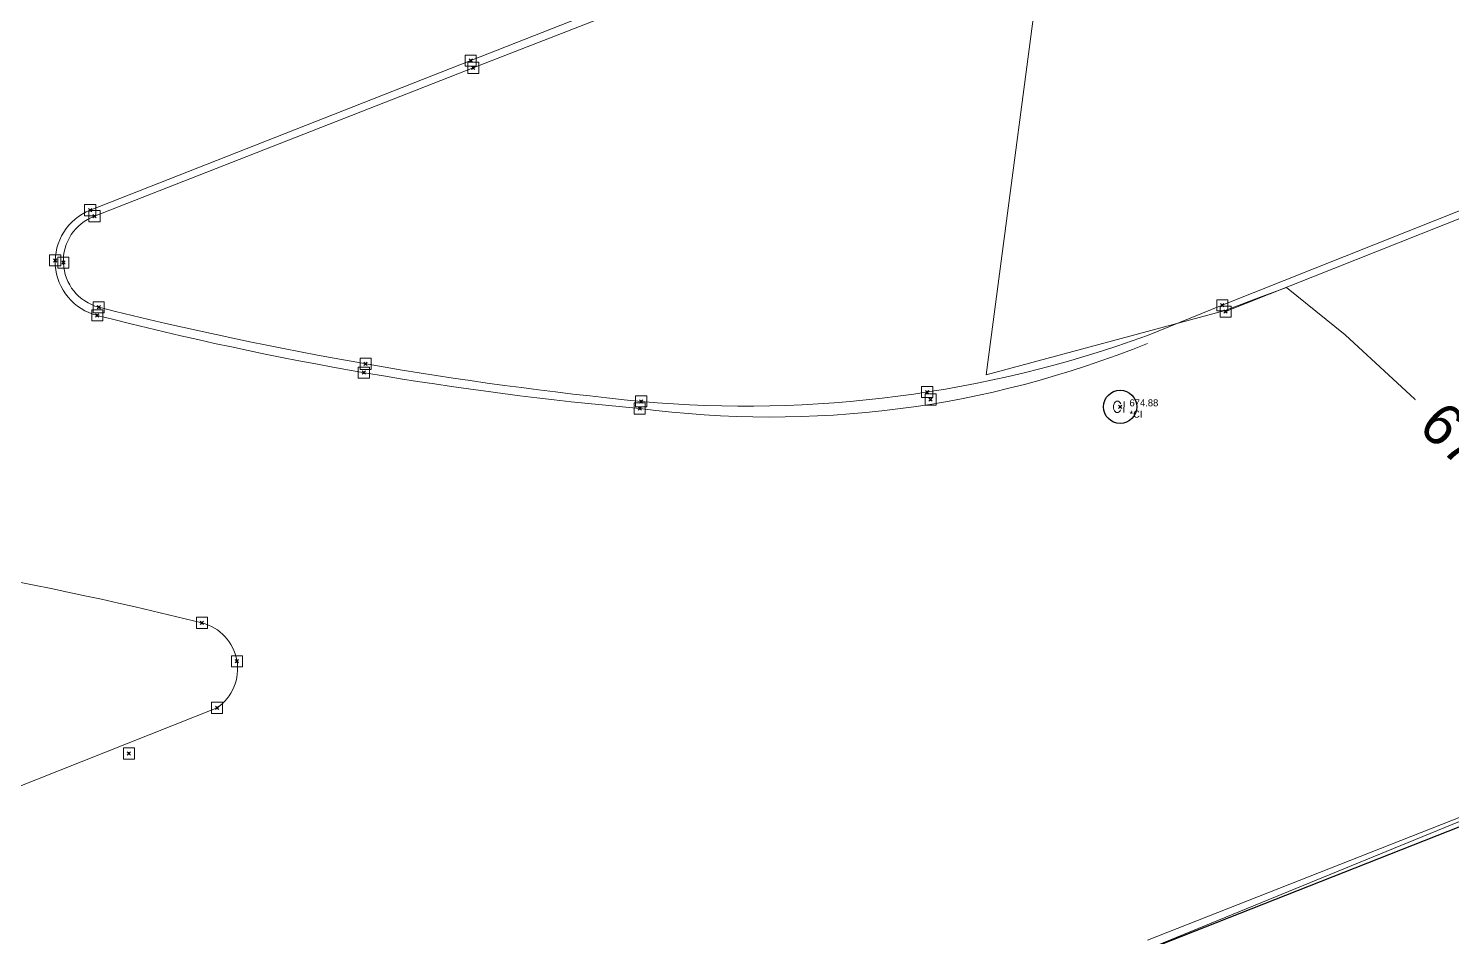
# Model space of a CAD drawing. Extents: x 350769 to 354978, y 6304672 to 6307963.
# Drawn here: x 352426.24 to 352451.86, y 6305368.39 to 6305384.74 of the extents above; entities that cross this region are included whole.
import ezdxf

# ---------------------------------------------------------------- set-up
doc = ezdxf.new("R2010")
doc.units = 0
doc.header["$PDMODE"] = 35
doc.header["$PDSIZE"] = 0.03
doc.linetypes.add('CONTINUOS', pattern=[0])
doc.layers.get('0').update_dxf_attribs({"linetype": 'CONTINUOUS'})
doc.layers.add('0_ASD_TOPOGRAFIA_ELEMENTOS', color=7, linetype='CONTINUOS', lineweight=5, true_color=0xbdbdbd)
for name, color, linetype in [('1-PAVIMENTO', 161, 'CONTINUOUS'), ('1-SOLERA', 212, 'CONTINUOUS'), ('2-ACHURADO PAVIMENTO HORMIGON 3', 8, 'CONTINUOUS'), ('C-TINN', 5, 'CONTINUOUS'), ('C-TOPO-MAJR', 9, 'CONTINUOUS'), ('V-NODE DIC 2005', 4, 'CONTINUOUS'), ('V-NODE-TEXT DIC 2005', 2, 'CONTINUOUS'), ('Z-CI', 253, 'CONTINUOUS')]:
    doc.layers.add(name, color=color, linetype=linetype)
doc.styles.add('ROMANS', font='romans.shx', dxfattribs={"width": 0.65})

# ---------------------------------------------------------------- blocks, each defined once
blk = doc.blocks.new('*U1327')
at = {"color": 0, "linetype": 'ByBlock', "lineweight": -2, "transparency": 16777216}
blk.add_point((0, 0), dxfattribs=at)
blk = doc.blocks.new('*U1590', base_point=(352445.969, 6305377.85))
at = {"layer": 'V-NODE-TEXT DIC 2005', "linetype": 'ByBlock', "char_height": 0.127}
for s, insert, attachment_point in [('674.88', (352446.136, 6305377.921), 4), ('*CI', (352446.136, 6305377.782), 1)]:
    blk.add_mtext(s, dxfattribs=dict(at, insert=insert, attachment_point=attachment_point))
blk = doc.blocks.new('*U1591', base_point=(352445.969, 6305377.85))
at = {"layer": 'V-NODE-TEXT DIC 2005', "color": 2, "lineweight": -2}
blk.add_blockref('*U1590', (352445.969, 6305377.85), dxfattribs=at)
blk = doc.blocks.new('CI')
at = {"layer": 'Z-CI'}
blk.add_circle((0, 0), 1.2, dxfattribs=at)
at = {"layer": 'Z-CI', "style": 'ROMANS'}
blk.add_text('CI', height=0.8, rotation=360, dxfattribs=at).set_placement((-0.58, -0.4))
blk = doc.blocks.new('TOPOGRAFIA')
at = {"layer": '1-PAVIMENTO', "color": 9, "lineweight": 0, "true_color": 0xbdbdbd}
blk.add_line((390466.089, 6302376.086), (390446.39, 6302368.327), dxfattribs=at)
at = {"layer": '1-PAVIMENTO', "color": 9, "lineweight": 0, "true_color": 0xbdbdbd, "flags": 128}
blk.add_lwpolyline([(390459.936, 6302384.461), (390447.798, 6302379.643, -0.019885)], format="xyb", dxfattribs=at)
at = {"layer": '1-PAVIMENTO', "color": 9, "lineweight": 0, "true_color": 0xbdbdbd}
for points in [[(390434.206, 6302384.161), (390444.268, 6302388.116)], [(390427.354, 6302381.468), (390434.206, 6302384.161)]]:
    blk.add_lwpolyline(points, dxfattribs=at)
for points in [[(390427.482, 6302379.574, -0.730741), (390427.354, 6302381.468)], [(390437.248, 6302377.899, -0.041002), (390427.482, 6302379.574)], [(390446.39, 6302379.07, -0.130177), (390437.248, 6302377.899)], [(390408.765, 6302374.18, -0.100456), (390419.611, 6302375.682, -0.039091), (390429.367, 6302374.039, -0.642573), (390429.639, 6302372.509), (390419.432, 6302368.459)]]:
    blk.add_lwpolyline(points, format="xyb", dxfattribs=at)
at = {"layer": '1-SOLERA', "color": 9, "lineweight": 0, "true_color": 0xbdbdbd}
blk.add_line((390447.738, 6302379.756), (390446.39, 6302379.213), dxfattribs=at)
at = {"layer": '1-SOLERA', "color": 9, "true_color": 0xbdbdbd}
blk.add_lwpolyline([(390432.213, 6302362.57), (390466.162, 6302375.951), (390497.081, 6302388.127), (390530.873, 6302401.47), (390572.386, 6302417.853), (390606.8, 6302430.35), (390643.107, 6302443.73), (390672.8, 6302454.722), (390687.421, 6302459.942), (390708.007, 6302467.963), (390740.676, 6302480.951), (390741.66, 6302480.86), (390747.566, 6302483.227), (390748.146, 6302483.932), (390751.548, 6302485.276), (390752.44, 6302485.134), (390758.424, 6302487.501)], dxfattribs=at)
at = {"layer": '1-SOLERA', "color": 9, "lineweight": 0, "true_color": 0xbdbdbd, "flags": 128}
blk.add_lwpolyline([(390459.867, 6302384.585), (390447.738, 6302379.756)], dxfattribs=at)
blk.add_lwpolyline([(390446.39, 6302379.213, -0.109877), (390437.275, 6302378.026, -0.036817), (390427.507, 6302379.721, -0.729761), (390427.432, 6302381.36), (390434.252, 6302384.03), (390444.36, 6302387.966), (390446.39, 6302388.77)], format="xyb", dxfattribs=at)
at = {"layer": 'C-TINN', "color": 9, "linetype": 'Continuous', "lineweight": 0, "true_color": 0xbdbdbd}
for points, elevation in [([(390434.106, 6302384.061), (390434.106, 6302384.261), (390434.306, 6302384.261), (390434.306, 6302384.061), (390434.106, 6302384.061)], 674.682), ([(390434.152, 6302383.93), (390434.152, 6302384.13), (390434.352, 6302384.13), (390434.352, 6302383.93), (390434.152, 6302383.93)], 674.811), ([(390427.254, 6302381.368), (390427.254, 6302381.568), (390427.454, 6302381.568), (390427.454, 6302381.368), (390427.254, 6302381.368)], 674.558), ([(390427.332, 6302381.26), (390427.332, 6302381.46), (390427.532, 6302381.46), (390427.532, 6302381.26), (390427.332, 6302381.26)], 674.708), ([(390426.624, 6302380.465), (390426.624, 6302380.665), (390426.824, 6302380.665), (390426.824, 6302380.465), (390426.624, 6302380.465)], 674.539), ([(390426.771, 6302380.425), (390426.771, 6302380.625), (390426.971, 6302380.625), (390426.971, 6302380.425), (390426.771, 6302380.425)], 674.693), ([(390427.382, 6302379.474), (390427.382, 6302379.674), (390427.582, 6302379.674), (390427.582, 6302379.474), (390427.382, 6302379.474)], 674.552), ([(390427.407, 6302379.621), (390427.407, 6302379.821), (390427.607, 6302379.821), (390427.607, 6302379.621), (390427.407, 6302379.621)], 674.705), ([(390447.638, 6302379.656), (390447.638, 6302379.856), (390447.838, 6302379.856), (390447.838, 6302379.656), (390447.638, 6302379.656)], 675.088), ([(390447.698, 6302379.543), (390447.698, 6302379.743), (390447.898, 6302379.743), (390447.898, 6302379.543), (390447.698, 6302379.543)], 674.98), ([(390432.18, 6302378.445), (390432.18, 6302378.645), (390432.38, 6302378.645), (390432.38, 6302378.445), (390432.18, 6302378.445)], 674.639), ([(390432.212, 6302378.602), (390432.212, 6302378.802), (390432.412, 6302378.802), (390432.412, 6302378.602), (390432.212, 6302378.602)], 674.79), ([(390437.175, 6302377.926), (390437.175, 6302378.126), (390437.375, 6302378.126), (390437.375, 6302377.926), (390437.175, 6302377.926)], 674.876), ([(390442.323, 6302378.094), (390442.323, 6302378.294), (390442.523, 6302378.294), (390442.523, 6302378.094), (390442.323, 6302378.094)], 674.978), ([(390442.386, 6302377.96), (390442.386, 6302378.16), (390442.586, 6302378.16), (390442.586, 6302377.96), (390442.386, 6302377.96)], 674.846), ([(390437.148, 6302377.799), (390437.148, 6302377.999), (390437.348, 6302377.999), (390437.348, 6302377.799), (390437.148, 6302377.799)], 674.724), ([(390429.267, 6302373.939), (390429.267, 6302374.139), (390429.467, 6302374.139), (390429.467, 6302373.939), (390429.267, 6302373.939)], 674.568), ([(390429.897, 6302373.247), (390429.897, 6302373.447), (390430.097, 6302373.447), (390430.097, 6302373.247), (390429.897, 6302373.247)], 674.57), ([(390429.539, 6302372.409), (390429.539, 6302372.609), (390429.739, 6302372.609), (390429.739, 6302372.409), (390429.539, 6302372.409)], 674.624), ([(390427.952, 6302371.588), (390427.952, 6302371.788), (390428.152, 6302371.788), (390428.152, 6302371.588), (390427.952, 6302371.588)], 674.55)]:
    blk.add_lwpolyline(points, dxfattribs=dict(at, elevation=elevation))
for p in [(390434.206, 6302384.161, 674.682), (390434.252, 6302384.03, 674.811), (390427.354, 6302381.468, 674.558), (390427.432, 6302381.36, 674.708), (390426.724, 6302380.565, 674.539), (390426.871, 6302380.525, 674.693), (390427.507, 6302379.721, 674.705), (390447.738, 6302379.756, 675.088), (390447.798, 6302379.643, 674.98), (390427.482, 6302379.574, 674.552), (390432.312, 6302378.702, 674.79), (390432.28, 6302378.545, 674.639), (390442.423, 6302378.194, 674.978), (390437.248, 6302377.899, 674.724), (390437.275, 6302378.026, 674.876), (390442.486, 6302378.06, 674.846), (390429.367, 6302374.039, 674.568), (390429.997, 6302373.347, 674.57), (390429.639, 6302372.509, 674.624), (390428.052, 6302371.688, 674.55)]:
    blk.add_point(p, dxfattribs=at)
at = {"layer": 'C-TOPO-MAJR', "color": 9, "linetype": 'Continuous', "lineweight": 0, "true_color": 0xbdbdbd, "elevation": 675}
blk.add_lwpolyline([(390445.908, 6302367.968), (390450.95, 6302370.033), (390457.16, 6302372.569), (390449.95, 6302379.225), (390448.892, 6302380.077), (390448.47, 6302379.918), (390447.787, 6302379.664), (390443.486, 6302378.506), (390444.642, 6302387.282)], dxfattribs=at)
at = {"layer": 'V-NODE DIC 2005', "color": 9, "lineweight": 0, "true_color": 0xbdbdbd, "rotation": 359.9963883938062}
blk.add_blockref('*U1327', (390445.899, 6302377.928), dxfattribs=at)
at = {"layer": 'V-NODE-TEXT DIC 2005', "color": 9, "lineweight": 0, "true_color": 0xbdbdbd, "rotation": 359.9963883938062}
blk.add_blockref('*U1591', (390445.899, 6302377.928), dxfattribs=at)
at = {"layer": 'Z-CI', "color": 9, "lineweight": 0, "true_color": 0xbdbdbd, "xscale": 0.25, "yscale": 0.25, "zscale": 0.25, "rotation": 359.0901018221344}
blk.add_blockref('CI', (390445.898, 6302377.928), dxfattribs=at)
at = {"layer": 'C-TOPO-MAJR', "color": 9, "linetype": 'Continuous', "lineweight": 0, "true_color": 0xbdbdbd, "insert": (390452.618, 6302376.761, 675), "char_height": 0.75, "width": 3.75143, "attachment_point": 5, "rotation": 317.2901, "bg_fill": 3, "box_fill_scale": 1.042333, "bg_fill_color": 256, "bg_fill_true_color": 13158600, "bg_fill_transparency": 0}
blk.add_mtext('675.00', dxfattribs=at)

msp = doc.modelspace()

# ---------------------------------------------------------------- hatches: boundary and pattern name
at = {"layer": '2-ACHURADO PAVIMENTO HORMIGON 3'}
h = msp.add_hatch(dxfattribs=at)
h.set_pattern_fill('ANSI31', color=256, scale=0.2)
h.set_pattern_definition([(45, (0, 0), (-0.449012806053, 0.449012806053), [])])
edge = h.paths.add_edge_path()
edge.add_line((352341.035, 6305348.179), (352347.072, 6305350.197))
edge.add_line((352347.072, 6305350.197), (352352.002, 6305351.936))
edge.add_line((352352.002, 6305351.936), (352360.513, 6305355.192))
edge.add_line((352360.513, 6305355.192), (352362.048, 6305355.793))
edge.add_arc((352331.353, 6305347.075), 31.908, 15.8554, 28.5596)
edge.add_line((352359.379, 6305362.33), (352358.592, 6305362.021))
edge.add_line((352358.592, 6305362.021), (352346.531, 6305357.502))
edge.add_line((352346.531, 6305357.502), (352337.514, 6305354.407))
edge.add_line((352337.514, 6305354.407), (352329.564, 6305351.852))
edge.add_line((352329.564, 6305351.852), (352329.477, 6305351.822))
edge.add_line((352329.477, 6305351.822), (352329.952, 6305350.43))
edge.add_line((352329.952, 6305350.43), (352327.113, 6305349.461))
edge.add_line((352327.113, 6305349.461), (352326.648, 6305350.822))
edge.add_line((352326.648, 6305350.822), (352312.751, 6305345.907))
edge.add_arc((211152.579, 6660793.69), 382451.723, 291.65873843, 291.65967784, ccw=False)
edge.add_line((352306.923, 6305343.593), (352300.048, 6305340.901))
edge.add_arc((352331.353, 6305347.075), 31.908, 191.1572, 191.9126)
edge.add_arc((352331.353, 6305347.075), 31.908, 191.9126, 203.8174)
edge.add_line((352302.162, 6305334.19), (352309.395, 6305337.044))
edge.add_line((352309.395, 6305337.044), (352316.578, 6305339.886))
edge.add_arc((352317.536, 6305337.464), 2.605, 97.7143, 111.5865, ccw=False)
edge.add_line((352317.187, 6305340.045), (352327.409, 6305343.678))
edge.add_line((352327.409, 6305343.678), (352335.441, 6305346.276))
edge.add_line((352335.441, 6305346.276), (352341.035, 6305348.179))
edge = h.paths.add_edge_path()
edge.add_arc((352331.353, 6305347.075), 31.908, 336.6743, 358.2614)
edge.add_line((352363.247, 6305346.107), (352363.089, 6305346.045))
edge.add_line((352363.089, 6305346.045), (352337.01, 6305336.469))
edge.add_line((352337.01, 6305336.469), (352330.969, 6305334.226))
edge.add_line((352330.969, 6305334.226), (352314.054, 6305328.005))
edge.add_line((352314.054, 6305328.005), (352311.667, 6305327.111))
edge.add_line((352311.667, 6305327.111), (352307.733, 6305325.622))
edge.add_arc((352331.353, 6305347.075), 31.908, 222.2476, 246.48)
edge.add_line((352318.62, 6305317.818), (352334.909, 6305324.258))
edge.add_line((352334.909, 6305324.258), (352360.654, 6305334.441))

# ---------------------------------------------------------------- next in the draw order: block references
at = {"layer": '0_ASD_TOPOGRAFIA_ELEMENTOS', "color": 30, "true_color": 0xf26507}
msp.add_blockref('TOPOGRAFIA', (-38000, 3000), dxfattribs=at)

doc.saveas('drawing.dxf')
